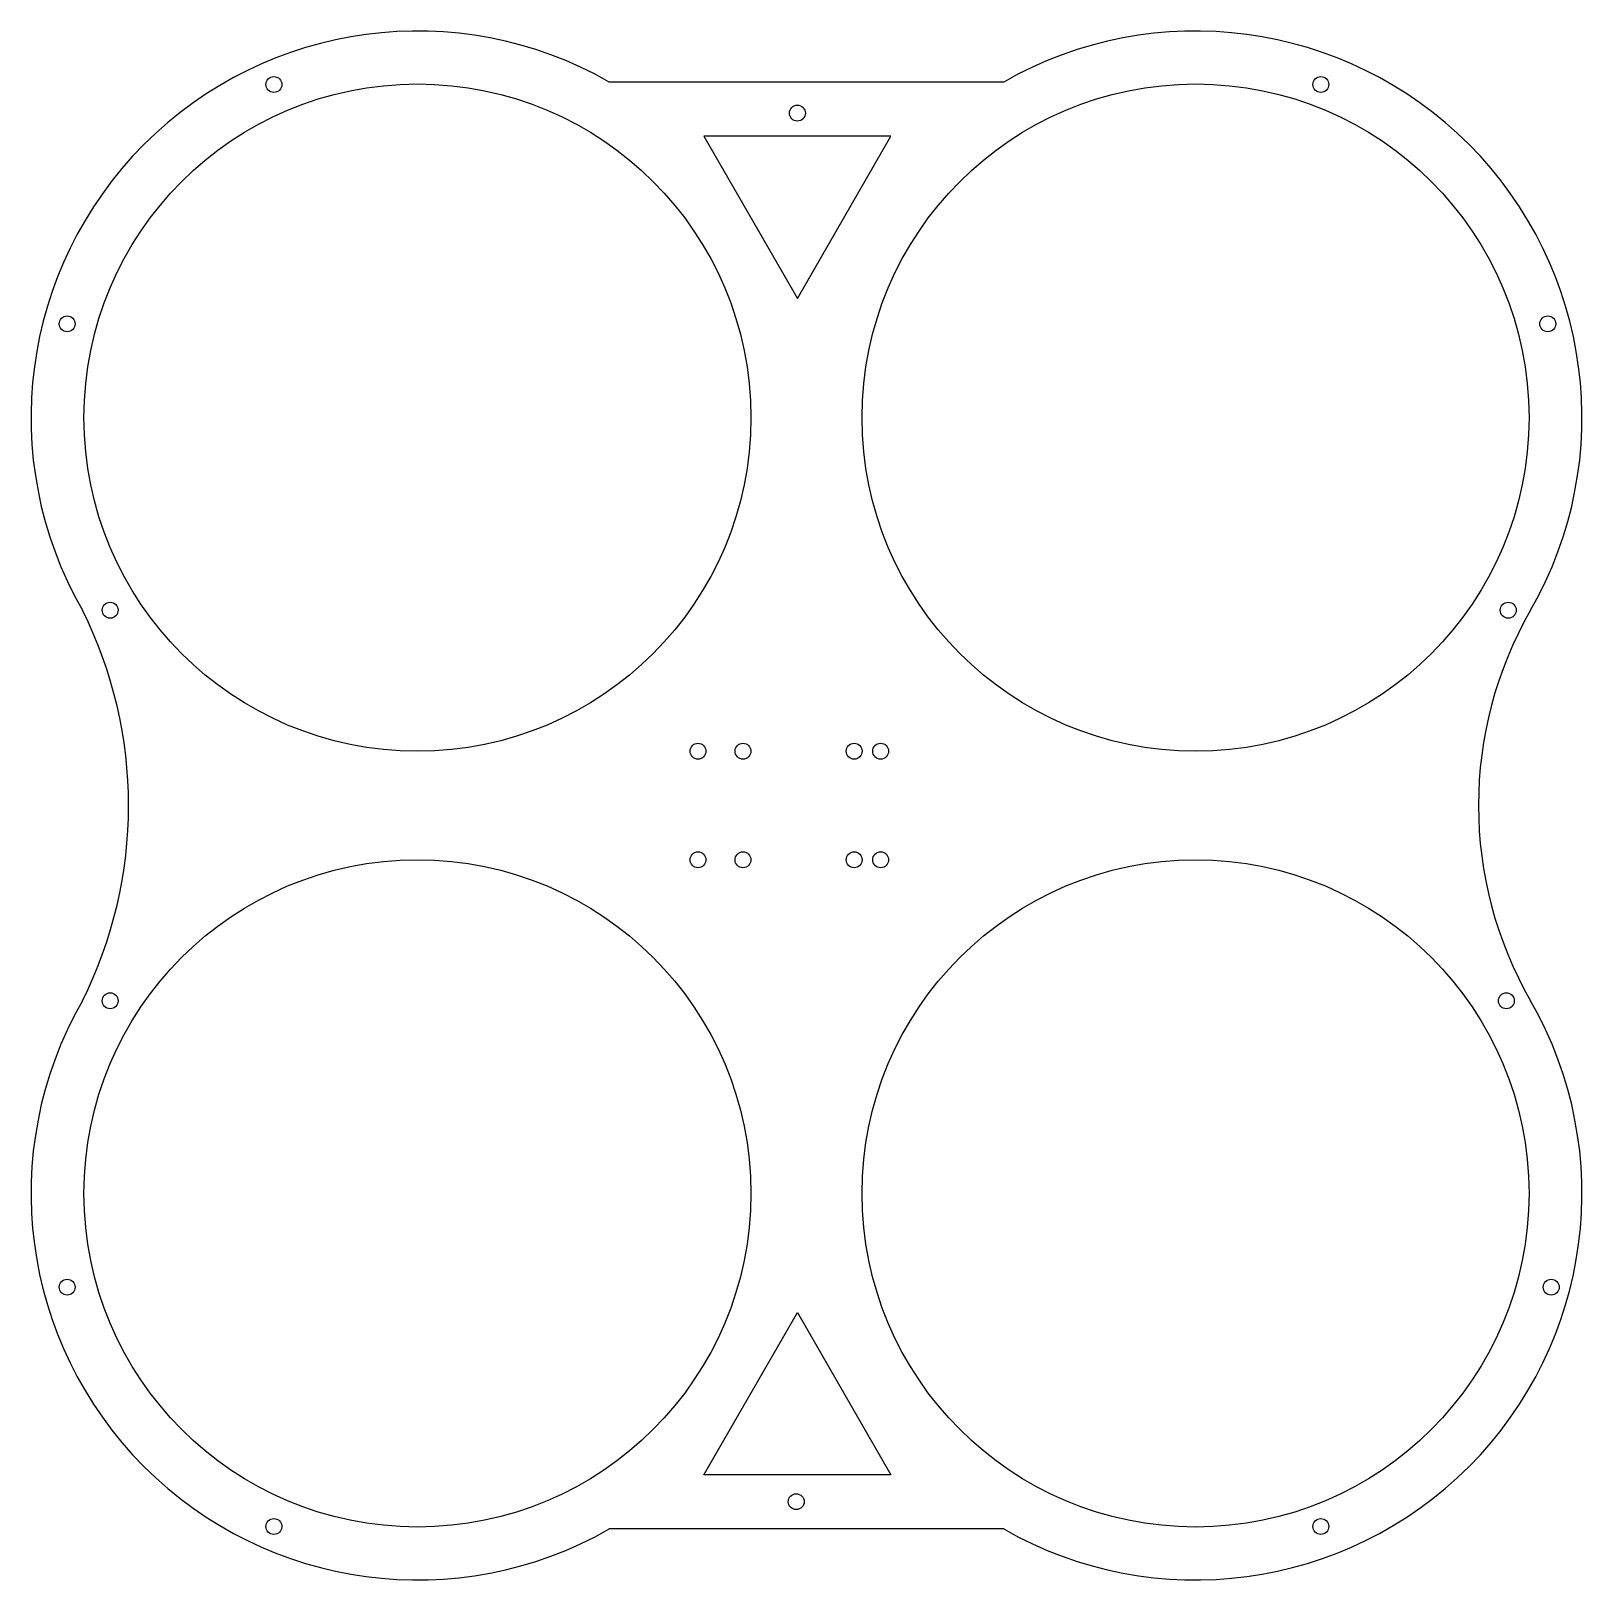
# Model space of a CAD drawing. Header units: millimetres. Extents: x 1434 to 2020, y 2819 to 3404.
import ezdxf

# ---------------------------------------------------------------- set-up
doc = ezdxf.new("R2010")
doc.units = ezdxf.units.MM

msp = doc.modelspace()

# ---------------------------------------------------------------- linework, layer by layer
for p, q in [((1801.05, 3384.63), (1652.05, 3384.63)), ((1801.05, 2838.18), (1652.05, 2838.18))]:
    msp.add_line(p, q)
for points in [[(1723.11, 3302.94), (1758.47, 3364.18), (1687.75, 3364.18)], [(1723.11, 2919.86), (1758.47, 2858.62), (1687.75, 2858.62)]]:
    msp.add_lwpolyline(points, close=True)
for centre, radius in [((1579.55, 3257.9), 126), ((1525.32, 3383.71), 3), ((1873.55, 3257.9), 126), ((1920.9, 3383.71), 3), ((1723.11, 3372.9), 3), ((1447.21, 3293.32), 3), ((2006.62, 3293.32), 3), ((1463.46, 3185.15), 3), ((1991.69, 3185.15), 3), ((1685.55, 3131.9), 3), ((1702.55, 3131.9), 3), ((1744.55, 3131.9), 3), ((1754.55, 3131.9), 3), ((1579.55, 2964.9), 126), ((1685.55, 3090.9), 3), ((1702.55, 3090.9), 3), ((1744.55, 3090.9), 3), ((1873.55, 2964.9), 126), ((1754.55, 3090.9), 3), ((1463.46, 3037.65), 3), ((1990.99, 3037.65), 3), ((1447.21, 2929.48), 3), ((2007.93, 2929.48), 3), ((1722.67, 2848.47), 3), ((1525.32, 2839.09), 3), ((1920.9, 2839.09), 3)]:
    msp.add_circle(centre, radius)
for centre, radius, start, end in [((1579.55, 3257.9), 146, 60.22478, 209.88716), ((1873.55, 3257.9), 146, 330.11284, 119.77522), ((1305.77, 3111.4), 164.64, 333.38853, 26.61147), ((2128.45, 3111.4), 148, 150.11284, 209.88716), ((1579.55, 2964.9), 146, 150.11284, 299.77522), ((1873.55, 2964.9), 146, 240.22478, 29.88716)]:
    msp.add_arc(centre, radius, start, end)

doc.saveas('drawing.dxf')
